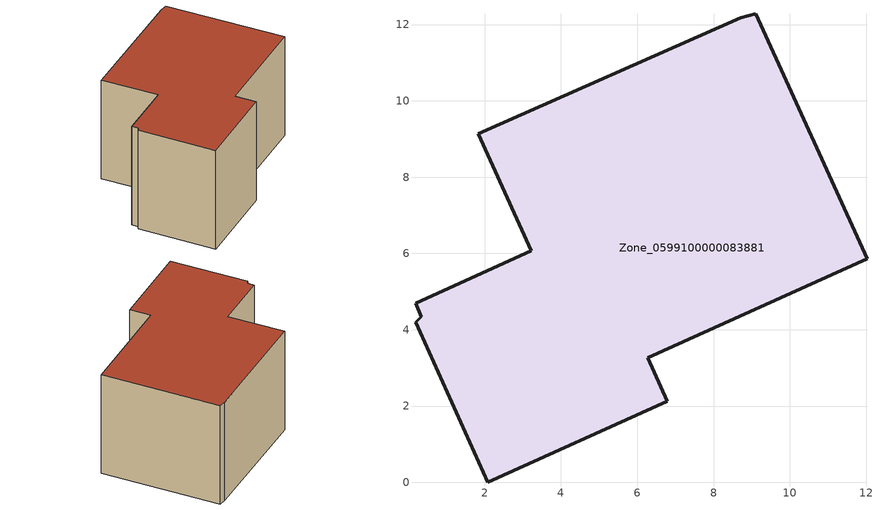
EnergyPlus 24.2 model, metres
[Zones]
Zone_0599100000083881
 floor ground (C_G): 8.71,12.18 9.1,12.29 12.02,5.87 6.27,3.27 6.79,2.13 2.08,0 0.19,4.19 0.34,4.34 0.19,4.7 3.22,6.07 1.83,9.14 z0.88
 wall outside (C_F): 2.08,0 6.79,2.13 6.27,3.27 12.02,5.87 9.1,12.29 8.71,12.18 1.83,9.14 3.22,6.07 0.19,4.7 0.34,4.34 0.19,4.19 2.08,0 z0.88:7.24
 roof outside (C_R): 0.19,4.7 0.34,4.34 0.19,4.19 2.08,0 6.79,2.13 6.27,3.27 12.02,5.87 9.1,12.29 8.71,12.18 1.83,9.14 3.22,6.07 z7.24
[BUILDING]
Pand.0599100000083881: North Axis=0; Terrain=City; Loads Convergence Tolerance Value=0.04; Temperature Convergence Tolerance Value=0.4; Solar Distribution=FullExterior; Maximum Number of Warmup Days=25; Minimum Number of Warmup Days=1
[Site:Location]
Rotterdam.The.Hague.AP_ZH_NLD Design_Conditions: Latitude=51.96; Longitude=4.45; Time Zone=1; Elevation=-4.5
[SITE:GROUNDTEMPERATURE:BUILDINGSURFACE]
18, 18, 18, 18, 18, 18, 18, 18, 18, 18, 18, 18
[MATERIAL] Thermal Absorptance=0.9; Solar Absorptance=0.7; Visible Absorptance=0.7
Name | Roughness | Thickness | Conductivity | Density | Specific Heat
G.TC.1946 | MediumSmooth | 0.15 | 1 | 540 | 1210
F.TC.1946 | Rough | 0.3 | 0.857143 | 1920 | 840
R.TC.1946 | MediumRough | 0.2 | 0.909091 | 1500 | 1000
[CONSTRUCTION]
C_G: G.TC.1946
C_F: F.TC.1946
C_R: R.TC.1946
[ZONE]
Zone_0599100000083881: Type=1; Multiplier=1; Ceiling Height=Autocalculate; Volume=Autocalculate; Floor Area=autocalculate; Part of Total Floor Area=Yes
[ZONEINFILTRATION:DESIGNFLOWRATE]
Infil_Zone_0599100000083881: Zone or ZoneList or Space or SpaceList=Zone_0599100000083881; Schedule=AlwaysOn; Design Flow Rate Calculation Method=Flow/Area; Flow Rate per Floor Area=0.003; Constant Term Coefficient=1; Temperature Term Coefficient=0; Velocity Term Coefficient=0; Velocity Squared Term Coefficient=0
[HVACTEMPLATE:ZONE:IDEALLOADSAIRSYSTEM]
Zone_0599100000083881: Maximum Heating Supply Air Temperature=50; Minimum Cooling Supply Air Temperature=13; Maximum Heating Supply Air Humidity Ratio=0.0156; Minimum Cooling Supply Air Humidity Ratio=0.0077; Heating Limit=NoLimit; Cooling Limit=NoLimit; Dehumidification Control Type=ConstantSensibleHeatRatio; Cooling Sensible Heat Ratio=0.7; Dehumidification Setpoint=60; Humidification Control Type=None; Humidification Setpoint=30; Outdoor Air Method=None; Outdoor Air Flow Rate per Person=0.00944; Outdoor Air Flow Rate per Zone Floor Area=0; Outdoor Air Flow Rate per Zone=0; Demand Controlled Ventilation Type=None; Outdoor Air Economizer Type=NoEconomizer; Heat Recovery Type=None; Sensible Heat Recovery Effectiveness=0.7; Latent Heat Recovery Effectiveness=0.65
[ZONECONTROL:THERMOSTAT]
ThermostatControl_Zone_0599100000083881: Zone or ZoneList=Zone_0599100000083881; Control Type Schedule=DualSetpointControlType; Control 1=Thermostat_Zone_0599100000083881; Temperature Difference Between Cutout And Setpoint=0
[THERMOSTATSETPOINT:DUALSETPOINT]
Thermostat_Zone_0599100000083881: Heating Setpoint Temperature Schedule=HeatingSetpoint_Zone_0599100000083881; Cooling Setpoint Temperature Schedule=CoolingSetpoint_Zone_0599100000083881
[SCHEDULE:COMPACT]
HeatingSetpoint_Zone_0599100000083881: Through: 12/31, For: AllDays, Until: 24:00, 21
CoolingSetpoint_Zone_0599100000083881: Through: 12/31, For: AllDays, Until: 24:00, 24
DualSetpointControlType: Through: 12/31, For: AllDays, Until: 24:00, 4
AlwaysOn: Through: 12/31, For: AllDays, Until: 24:00, 1
